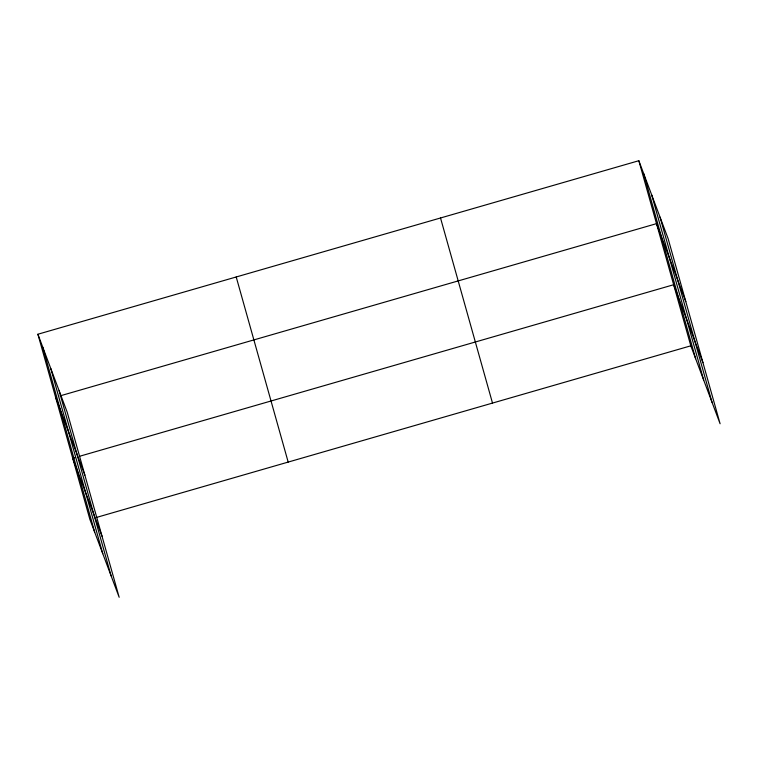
<?xml version="1.0" encoding="UTF-8"?>
<svg xmlns="http://www.w3.org/2000/svg" width="758" height="758" viewBox="0 0 758 758"><rect width="100%" height="100%" fill="white"/><g stroke="black" fill="none" stroke-linecap="round" stroke-linejoin="round"><path stroke-width="1.14" d="M37.9 334.24L67.197 412.181L119.167 597.285L89.87 519.344L37.9 334.24L638.833 160.715L668.13 238.656L720.1 423.76L690.803 345.819L638.833 160.715M60.081 395.875L656.504 223.648L685.8 301.589M74.976 457.614L72.721 458.258L102.017 536.2M79.486 456.307L673.654 284.733L702.95 362.675M96.636 517.392L690.803 345.819M55.571 397.183L84.868 475.114M660.057 217.186L712.027 402.29M651.738 195.062L703.718 380.165M643.675 173.591L695.645 358.705M440.521 217.982L492.501 403.085M236.212 276.983L288.182 462.086M59.124 390.711L111.104 575.815M50.814 368.596L102.785 553.7M42.742 347.126L94.712 532.23"/></g></svg>
